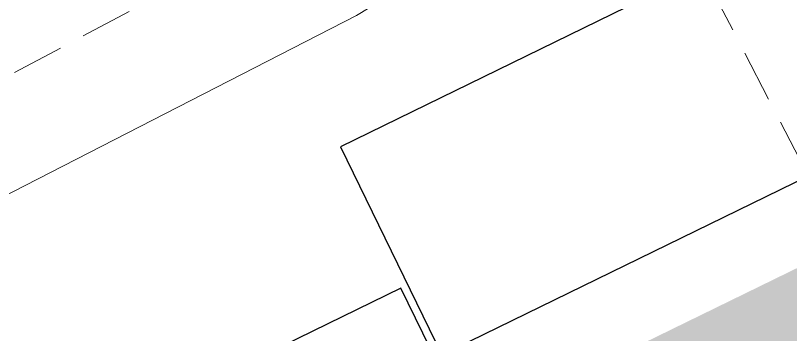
# Model space of a CAD drawing. Header units: metres. Extents: x 7511783 to 7512372, y 4692307 to 4692611.
# Drawn here: x 7511908.67 to 7511923.58, y 4692400.46 to 4692406.59 of the extents above; entities that cross this region are included whole.
import ezdxf

# ---------------------------------------------------------------- set-up
doc = ezdxf.new("R2010")
doc.units = ezdxf.units.M
doc.linetypes.add('DASHED', pattern=[0.75, 0.5, -0.25])
doc.layers.add('A - Fill Zone_Pen_No__102', color=7, linetype='Continuous', lineweight=0, true_color=0xcccccc)
for name, color, linetype, lineweight in [('A - Pllaka Themel', 7, 'Continuous', 0), ('A - Pllaka Themel_Pen_No__42', 8, 'Continuous', 0), ('A1 - Bodrumi -1', 7, 'Continuous', 0), ('A1 - Bodrumi -1_Pen_No__42', 8, 'Continuous', 0), ('bodrum 1 garazhat projekt', 7, 'Continuous', 0), ('garazhat-netw-amiri - b1', 20, 'Continuous', 0), ('Parcelat baze', 7, 'Continuous', 0), ('parcelat-mungese', 157, 'Continuous', 0), ('vijat rregullim', 1, 'Continuous', 0)]:
    doc.layers.add(name, color=color, linetype=linetype, lineweight=lineweight)

# ---------------------------------------------------------------- blocks, each defined once
blk = doc.blocks.new('Slab_2', base_point=(27550, -20500.83535421408))
at = {"layer": 'A - Pllaka Themel_Pen_No__42', "color": 8, "linetype": 'Continuous', "lineweight": 25, "flags": 128}
blk.add_lwpolyline([(27550, -20500.83535421408), (52100, -20500.83535421408), (52100, 1500), (27550, 1500)], close=True, dxfattribs=at)
blk = doc.blocks.new('Slab_3', base_point=(4149.921746233385, -24950.38363985771))
at = {"layer": 'A1 - Bodrumi -1_Pen_No__42', "color": 8, "linetype": 'Continuous', "lineweight": 25, "flags": 128}
blk.add_lwpolyline([(4149.921746233385, -24950.38363985771), (27399.97811508918, -24950.70291485785), (27400.03921614596, -20501.23767778769), (4149.982847290156, -20500.91840278755)], close=True, dxfattribs=at)
blk = doc.blocks.new('A$C75F44AD6')
at = {"layer": 'A - Fill Zone_Pen_No__102', "linetype": 'Continuous', "lineweight": 0, "true_color": 0xf2f2f2}
blk.add_hatch(color=7, dxfattribs=at).paths.add_polyline_path([(63241.49701639918, 67626.84861451037), (63241.49701639918, 73826.84861451038), (59628.99701639918, 73826.84861451038), (59628.99701639918, 67626.84861451037)])
at = {"layer": 'A - Pllaka Themel', "color": 8, "linetype": 'Continuous', "lineweight": 25}
blk.add_blockref('Slab_3', (56016.4970163992, 75326.84861451038), dxfattribs=at)
at = {"layer": 'A1 - Bodrumi -1', "color": 8, "linetype": 'Continuous', "lineweight": 25}
blk.add_blockref('Slab_2', (31316.49701639917, 54826.01326480894), dxfattribs=at)

msp = doc.modelspace()

# ---------------------------------------------------------------- linework, layer by layer
at = {"layer": 'garazhat-netw-amiri - b1'}
msp.add_circle((7511922.380949955, 4692382.212120954), 75.36126493235138, dxfattribs=at)
at = {"layer": 'Parcelat baze', "flags": 128}
msp.add_lwpolyline([(7511908.118, 4692402.948), (7511915.232999999, 4692406.594), (7511920.632999999, 4692409.869), (7511923.58, 4692411.058999999), (7511923.278, 4692411.647), (7511933.435, 4692416.688), (7511936.797999999, 4692418.187), (7511942.993, 4692405.116), (7511951.692000001, 4692387.847), (7511952.79, 4692386.36), (7511954.994, 4692383.377), (7511958.422, 4692378.737), (7511969.121, 4692372.097), (7511973.491, 4692368.387), (7511984.021000001, 4692356.967)], dxfattribs=at)
at = {"layer": 'parcelat-mungese', "linetype": 'DASHED', "ltscale": 2, "flags": 128}
for points in [[(7511894.088, 4692397.746), (7511898.703284746, 4692400.20181964), (7511911.134490636, 4692406.81653601), (7511918.293444145, 4692410.625856474), (7511917.184335398, 4692413.476382581), (7511935.204602645, 4692421.547293162)], [(7511920.631, 4692409.869), (7511928.145665193, 4692395.34644264)], [(7511920.631, 4692409.869), (7511928.145665193, 4692395.34644264)], [(7511920.631, 4692409.869), (7511928.145665193, 4692395.34644264)]]:
    msp.add_lwpolyline(points, dxfattribs=at)
at = {"layer": 'vijat rregullim', "flags": 128}
msp.add_lwpolyline([(7511871.079878964, 4692386.106261011), (7511885.627816277, 4692393.466018589), (7511894.088, 4692397.746), (7511897.7, 4692397.706), (7511908.118, 4692402.948), (7511915.233, 4692406.594), (7511920.631, 4692409.869), (7511923.58, 4692411.059), (7511923.278, 4692411.647), (7511933.435, 4692416.688), (7511936.797488972, 4692418.186758123)], dxfattribs=at)
msp.add_lwpolyline([(7511871.079878964, 4692386.106261011), (7511885.627816277, 4692393.466018589), (7511894.088, 4692397.746), (7511897.7, 4692397.706), (7511908.118, 4692402.948), (7511915.233, 4692406.594), (7511920.631, 4692409.869), (7511923.58, 4692411.059), (7511923.278, 4692411.647), (7511933.435, 4692416.688), (7511936.797488972, 4692418.186758123)], dxfattribs=at)

# ---------------------------------------------------------------- block references
at = {"layer": 'bodrum 1 garazhat projekt', "xscale": 0.001, "yscale": 0.001, "zscale": 0.001, "rotation": 26.04535599708318}
msp.add_blockref('A$C75F44AD6', (7511899.624007692, 4692307.794563157), dxfattribs=at)

doc.saveas('drawing.dxf')
